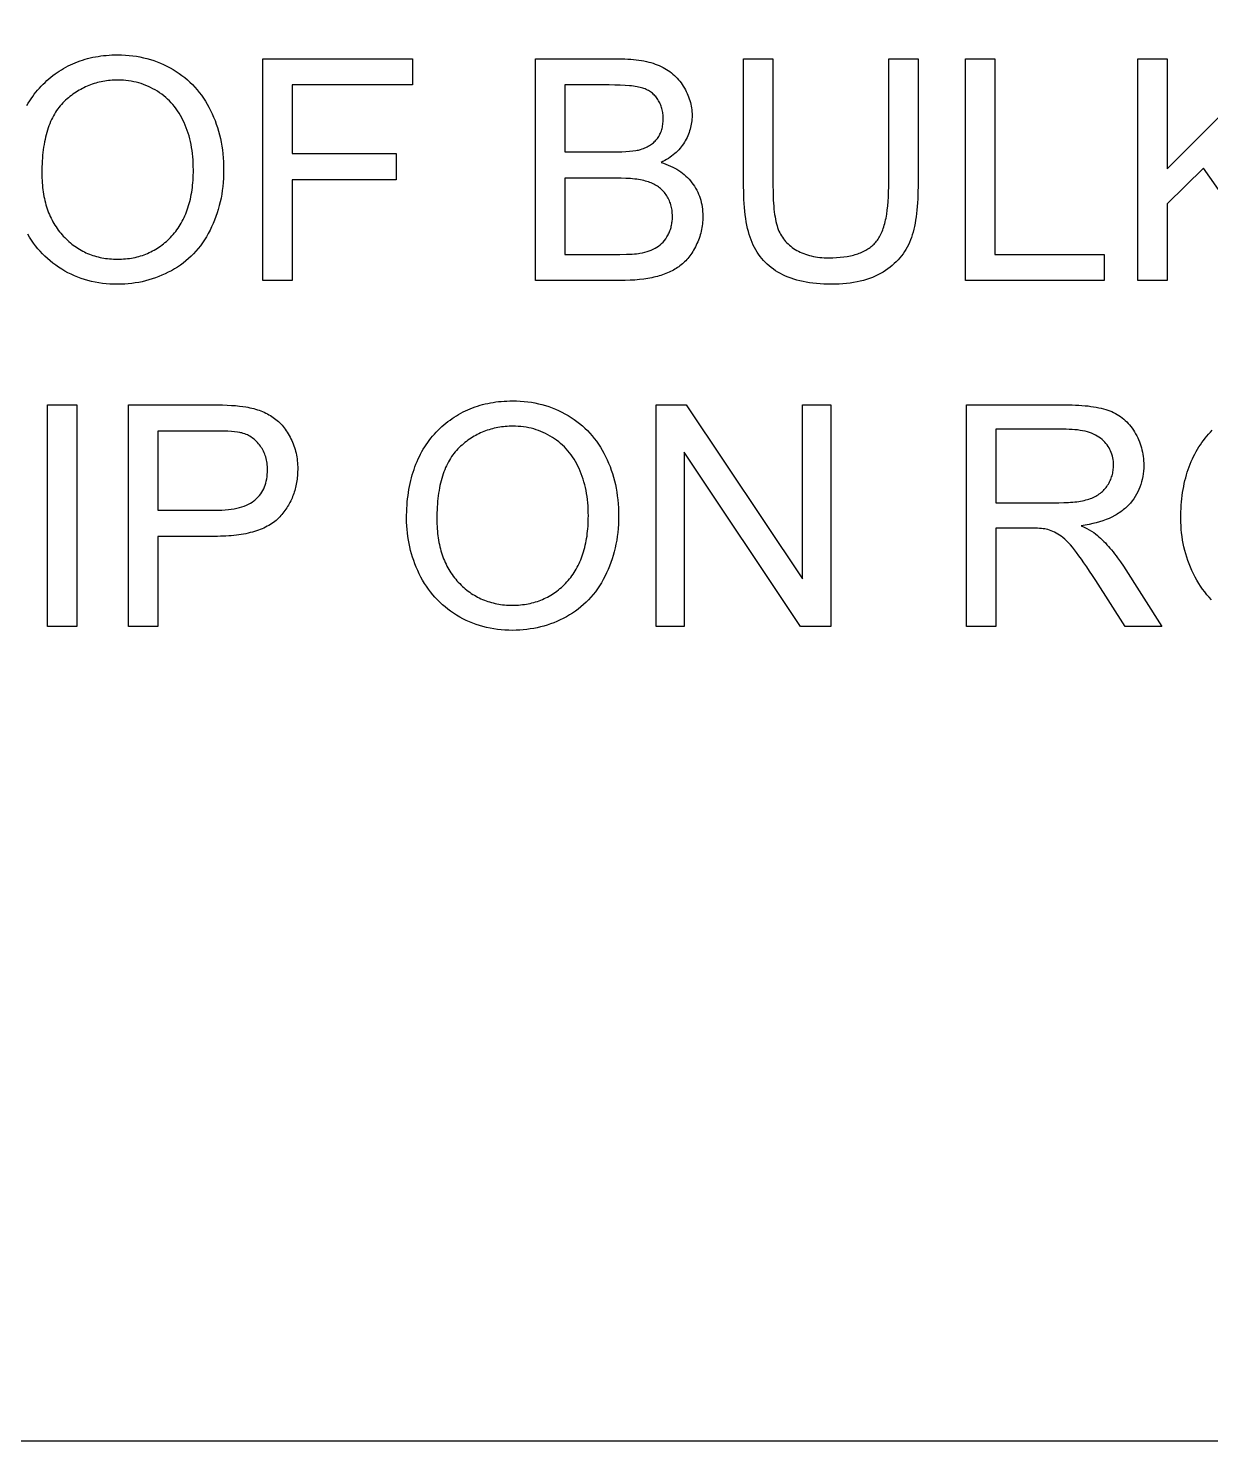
# Model space of a CAD drawing. Extents: x 0 to 4891, y -5350 to 5.
# Drawn here: x 2366 to 2861, y -5350 to -4759 of the extents above; entities that cross this region are included whole.
import ezdxf

# ---------------------------------------------------------------- set-up
doc = ezdxf.new("R2010")
doc.units = 0
doc.layers.add('Default_Layer', color=1, linetype='CONTINUOUS')

msp = doc.modelspace()

# ---------------------------------------------------------------- linework, layer by layer
at = {"layer": 'Default_Layer'}
for points in [[(0, -5350.08), (3813.58, -5350.08), (3813.58, -3124.06), (0, -3124.06), (0, -5350.08)], [(2464.62, -4864.93), (2464.62, -4772.22), (2527.16, -4772.22), (2527.16, -4783.16), (2476.89, -4783.16), (2476.89, -4811.88), (2520.4, -4811.88), (2520.4, -4822.82), (2476.89, -4822.82), (2476.89, -4864.93), (2464.62, -4864.93)], [(2578.58, -4864.93), (2578.58, -4772.22), (2613.36, -4772.22), (2614.67, -4772.23), (2615.95, -4772.27), (2617.2, -4772.32), (2618.41, -4772.4), (2619.59, -4772.5), (2620.73, -4772.62), (2621.85, -4772.77), (2622.92, -4772.94), (2623.97, -4773.12), (2624.99, -4773.34), (2625.97, -4773.57), (2626.91, -4773.82), (2627.83, -4774.1), (2628.71, -4774.4), (2629.56, -4774.72), (2630.37, -4775.07), (2631.17, -4775.43), (2631.94, -4775.81), (2632.69, -4776.22), (2633.42, -4776.65), (2634.13, -4777.11), (2634.81, -4777.59), (2635.47, -4778.1), (2636.11, -4778.63), (2636.73, -4779.18), (2637.32, -4779.76), (2637.9, -4780.36), (2638.45, -4780.99), (2638.97, -4781.64), (2639.48, -4782.31), (2639.96, -4783.01), (2640.43, -4783.73), (2640.87, -4784.46), (2641.29, -4785.2), (2641.67, -4785.94), (2642.03, -4786.68), (2642.36, -4787.43), (2642.66, -4788.18), (2642.93, -4788.93), (2643.18, -4789.69), (2643.39, -4790.46), (2643.58, -4791.23), (2643.74, -4792), (2643.87, -4792.78), (2643.97, -4793.56), (2644.04, -4794.35), (2644.08, -4795.14), (2644.09, -4795.94), (2644.08, -4796.68), (2644.04, -4797.41), (2643.98, -4798.14), (2643.89, -4798.87), (2643.78, -4799.59), (2643.64, -4800.3), (2643.48, -4801.01), (2643.29, -4801.71), (2643.07, -4802.41), (2642.83, -4803.1), (2642.57, -4803.78), (2642.28, -4804.46), (2641.97, -4805.14), (2641.63, -4805.81), (2641.26, -4806.47), (2640.87, -4807.13), (2640.45, -4807.78), (2640.01, -4808.41), (2639.54, -4809.03), (2639.05, -4809.63), (2638.53, -4810.22), (2637.99, -4810.78), (2637.42, -4811.34), (2636.82, -4811.88), (2636.2, -4812.4), (2635.55, -4812.9), (2634.88, -4813.39), (2634.18, -4813.87), (2633.46, -4814.33), (2632.71, -4814.77), (2631.93, -4815.2), (2631.13, -4815.61), (2632.17, -4815.93), (2633.17, -4816.28), (2634.15, -4816.65), (2635.09, -4817.06), (2636, -4817.49), (2636.89, -4817.95), (2637.74, -4818.43), (2638.56, -4818.94), (2639.35, -4819.48), (2640.11, -4820.05), (2640.84, -4820.64), (2641.54, -4821.26), (2642.21, -4821.91), (2642.85, -4822.59), (2643.45, -4823.29), (2644.03, -4824.02), (2644.58, -4824.77), (2645.1, -4825.54), (2645.58, -4826.32), (2646.02, -4827.12), (2646.43, -4827.94), (2646.81, -4828.78), (2647.14, -4829.63), (2647.45, -4830.5), (2647.71, -4831.39), (2647.94, -4832.29), (2648.14, -4833.21), (2648.3, -4834.14), (2648.42, -4835.1), (2648.51, -4836.07), (2648.57, -4837.05), (2648.58, -4838.06), (2648.57, -4838.87), (2648.54, -4839.67), (2648.49, -4840.47), (2648.41, -4841.26), (2648.31, -4842.04), (2648.19, -4842.82), (2648.05, -4843.59), (2647.89, -4844.35), (2647.7, -4845.1), (2647.5, -4845.85), (2647.27, -4846.59), (2647.02, -4847.33), (2646.75, -4848.06), (2646.45, -4848.78), (2646.14, -4849.49), (2645.8, -4850.2), (2645.46, -4850.88), (2645.1, -4851.55), (2644.74, -4852.2), (2644.36, -4852.82), (2643.97, -4853.43), (2643.58, -4854.02), (2643.17, -4854.58), (2642.75, -4855.13), (2642.32, -4855.66), (2641.88, -4856.17), (2641.44, -4856.66), (2640.98, -4857.12), (2640.51, -4857.57), (2640.03, -4858), (2639.54, -4858.41), (2639.04, -4858.8), (2638.52, -4859.17), (2637.99, -4859.54), (2637.44, -4859.89), (2636.88, -4860.23), (2636.3, -4860.55), (2635.71, -4860.87), (2635.09, -4861.18), (2634.47, -4861.47), (2633.82, -4861.75), (2633.16, -4862.03), (2632.48, -4862.29), (2631.79, -4862.53), (2631.08, -4862.77), (2630.35, -4863), (2629.61, -4863.21), (2628.85, -4863.42), (2628.08, -4863.6), (2627.29, -4863.77), (2626.48, -4863.93), (2625.64, -4864.08), (2623.91, -4864.34), (2622.09, -4864.55), (2620.18, -4864.72), (2618.18, -4864.84), (2616.1, -4864.91), (2613.93, -4864.93), (2578.58, -4864.93)], [(2726.31, -4772.22), (2738.58, -4772.22), (2738.58, -4825.79), (2738.56, -4827.51), (2738.53, -4829.19), (2738.46, -4830.83), (2738.38, -4832.42), (2738.27, -4833.96), (2738.13, -4835.46), (2737.97, -4836.92), (2737.78, -4838.33), (2737.57, -4839.69), (2737.34, -4841.01), (2737.08, -4842.29), (2736.8, -4843.52), (2736.49, -4844.7), (2736.15, -4845.84), (2735.8, -4846.94), (2735.41, -4847.99), (2735, -4849), (2734.54, -4849.99), (2734.05, -4850.96), (2733.51, -4851.91), (2732.94, -4852.83), (2732.32, -4853.72), (2731.67, -4854.6), (2730.97, -4855.45), (2730.24, -4856.27), (2729.46, -4857.08), (2728.64, -4857.85), (2727.79, -4858.61), (2726.89, -4859.34), (2725.96, -4860.05), (2724.98, -4860.73), (2723.97, -4861.39), (2722.92, -4862.01), (2721.83, -4862.59), (2720.7, -4863.13), (2719.53, -4863.63), (2718.32, -4864.09), (2717.07, -4864.51), (2715.78, -4864.89), (2714.45, -4865.23), (2713.08, -4865.53), (2711.66, -4865.79), (2710.21, -4866.01), (2708.72, -4866.19), (2707.18, -4866.33), (2705.61, -4866.43), (2703.99, -4866.49), (2702.34, -4866.51), (2700.73, -4866.5), (2699.16, -4866.44), (2697.62, -4866.36), (2696.12, -4866.23), (2694.66, -4866.08), (2693.24, -4865.88), (2691.85, -4865.66), (2690.5, -4865.39), (2689.18, -4865.09), (2687.91, -4864.76), (2686.67, -4864.39), (2685.47, -4863.99), (2684.3, -4863.55), (2683.17, -4863.08), (2682.08, -4862.57), (2681.03, -4862.02), (2680.01, -4861.45), (2679.03, -4860.84), (2678.09, -4860.2), (2677.18, -4859.53), (2676.31, -4858.83), (2675.48, -4858.1), (2674.69, -4857.33), (2673.93, -4856.54), (2673.21, -4855.71), (2672.52, -4854.86), (2671.88, -4853.97), (2671.27, -4853.05), (2670.7, -4852.1), (2670.16, -4851.12), (2669.66, -4850.1), (2669.2, -4849.06), (2668.77, -4847.97), (2668.37, -4846.83), (2668, -4845.64), (2667.65, -4844.4), (2667.33, -4843.12), (2667.04, -4841.79), (2666.78, -4840.4), (2666.54, -4838.97), (2666.34, -4837.49), (2666.16, -4835.97), (2666.01, -4834.39), (2665.88, -4832.77), (2665.78, -4831.1), (2665.71, -4829.37), (2665.67, -4827.61), (2665.66, -4825.79), (2665.66, -4772.22), (2677.93, -4772.22), (2677.93, -4825.72), (2677.94, -4827.21), (2677.96, -4828.65), (2678.01, -4830.03), (2678.07, -4831.37), (2678.14, -4832.66), (2678.24, -4833.89), (2678.35, -4835.08), (2678.48, -4836.22), (2678.63, -4837.31), (2678.79, -4838.35), (2678.97, -4839.34), (2679.17, -4840.29), (2679.39, -4841.18), (2679.62, -4842.02), (2679.87, -4842.81), (2680.14, -4843.56), (2680.44, -4844.26), (2680.76, -4844.94), (2681.11, -4845.6), (2681.48, -4846.24), (2681.87, -4846.86), (2682.29, -4847.46), (2682.74, -4848.04), (2683.21, -4848.6), (2683.7, -4849.14), (2684.22, -4849.66), (2684.77, -4850.16), (2685.34, -4850.64), (2685.93, -4851.1), (2686.55, -4851.53), (2687.19, -4851.95), (2687.86, -4852.35), (2688.55, -4852.72), (2689.27, -4853.08), (2690, -4853.4), (2690.76, -4853.7), (2691.53, -4853.98), (2692.32, -4854.24), (2693.13, -4854.47), (2693.96, -4854.67), (2694.81, -4854.85), (2695.67, -4855.01), (2696.56, -4855.15), (2697.46, -4855.25), (2698.38, -4855.34), (2699.32, -4855.4), (2700.28, -4855.44), (2701.26, -4855.45), (2702.92, -4855.42), (2704.53, -4855.35), (2706.07, -4855.23), (2707.54, -4855.06), (2708.96, -4854.85), (2710.32, -4854.59), (2710.98, -4854.44), (2711.62, -4854.27), (2712.24, -4854.1), (2712.85, -4853.91), (2713.45, -4853.72), (2714.03, -4853.51), (2714.59, -4853.29), (2715.14, -4853.05), (2715.68, -4852.81), (2716.2, -4852.55), (2716.7, -4852.28), (2717.19, -4852), (2717.66, -4851.7), (2718.12, -4851.4), (2718.56, -4851.08), (2718.99, -4850.75), (2719.4, -4850.41), (2719.8, -4850.06), (2720.18, -4849.69), (2720.55, -4849.31), (2720.91, -4848.92), (2721.25, -4848.5), (2721.58, -4848.06), (2721.9, -4847.6), (2722.21, -4847.12), (2722.51, -4846.62), (2722.79, -4846.09), (2723.07, -4845.54), (2723.33, -4844.97), (2723.59, -4844.37), (2723.83, -4843.76), (2724.06, -4843.12), (2724.28, -4842.46), (2724.49, -4841.78), (2724.68, -4841.08), (2724.87, -4840.35), (2725.04, -4839.6), (2725.21, -4838.83), (2725.36, -4838.04), (2725.5, -4837.22), (2725.74, -4835.53), (2725.95, -4833.74), (2726.1, -4831.87), (2726.22, -4829.91), (2726.28, -4827.86), (2726.31, -4825.72), (2726.31, -4772.22)], [(2758.5, -4864.93), (2758.5, -4772.22), (2770.76, -4772.22), (2770.76, -4853.99), (2816.42, -4853.99), (2816.42, -4864.93), (2758.5, -4864.93)], [(2830.53, -4864.93), (2830.53, -4772.22), (2842.8, -4772.22), (2842.8, -4818.2), (2888.83, -4772.22), (2905.47, -4772.22), (2866.57, -4809.79), (2907.17, -4864.93), (2890.98, -4864.93), (2857.97, -4818.01), (2842.8, -4832.81), (2842.8, -4864.93), (2830.53, -4864.93)], [(2372.16, -4819.97), (2372.17, -4821.01), (2372.2, -4822.04), (2372.24, -4823.05), (2372.3, -4824.05), (2372.38, -4825.03), (2372.48, -4826.01), (2372.59, -4826.96), (2372.72, -4827.91), (2372.87, -4828.84), (2373.04, -4829.75), (2373.22, -4830.65), (2373.42, -4831.54), (2373.64, -4832.42), (2373.88, -4833.28), (2374.14, -4834.12), (2374.41, -4834.96), (2374.7, -4835.78), (2375, -4836.58), (2375.33, -4837.37), (2375.67, -4838.15), (2376.03, -4838.92), (2376.41, -4839.67), (2376.8, -4840.4), (2377.21, -4841.12), (2377.64, -4841.83), (2378.09, -4842.53), (2378.56, -4843.21), (2379.04, -4843.87), (2379.54, -4844.53), (2380.05, -4845.17), (2380.59, -4845.79), (2381.14, -4846.4), (2381.71, -4847), (2382.29, -4847.57), (2382.88, -4848.12), (2383.47, -4848.66), (2384.08, -4849.17), (2384.69, -4849.67), (2385.32, -4850.15), (2385.95, -4850.61), (2386.59, -4851.05), (2387.24, -4851.47), (2387.9, -4851.88), (2388.57, -4852.26), (2389.24, -4852.63), (2389.93, -4852.98), (2390.62, -4853.3), (2391.32, -4853.61), (2392.04, -4853.9), (2392.76, -4854.18), (2393.49, -4854.43), (2394.23, -4854.67), (2394.97, -4854.88), (2395.73, -4855.08), (2396.49, -4855.26), (2397.27, -4855.42), (2398.05, -4855.56), (2398.84, -4855.68), (2399.64, -4855.78), (2400.45, -4855.87), (2401.27, -4855.93), (2402.1, -4855.98), (2402.94, -4856.01), (2403.78, -4856.02), (2404.64, -4856.01), (2405.49, -4855.98), (2406.34, -4855.93), (2407.17, -4855.86), (2407.99, -4855.78), (2408.8, -4855.67), (2409.61, -4855.55), (2410.4, -4855.41), (2411.18, -4855.25), (2411.96, -4855.07), (2412.72, -4854.87), (2413.48, -4854.65), (2414.22, -4854.41), (2414.96, -4854.15), (2415.68, -4853.88), (2416.4, -4853.58), (2417.11, -4853.27), (2417.8, -4852.94), (2418.49, -4852.58), (2419.17, -4852.21), (2419.84, -4851.82), (2420.49, -4851.41), (2421.14, -4850.99), (2421.78, -4850.54), (2422.41, -4850.07), (2423.03, -4849.59), (2423.64, -4849.08), (2424.24, -4848.56), (2424.83, -4848.02), (2425.41, -4847.46), (2425.99, -4846.88), (2426.55, -4846.28), (2427.1, -4845.66), (2427.64, -4845.03), (2428.15, -4844.38), (2428.65, -4843.72), (2429.14, -4843.04), (2429.6, -4842.34), (2430.05, -4841.63), (2430.48, -4840.9), (2430.89, -4840.15), (2431.28, -4839.39), (2431.66, -4838.62), (2432.02, -4837.83), (2432.36, -4837.02), (2432.69, -4836.19), (2432.99, -4835.36), (2433.28, -4834.5), (2433.56, -4833.63), (2433.81, -4832.74), (2434.05, -4831.84), (2434.27, -4830.92), (2434.47, -4829.98), (2434.65, -4829.03), (2434.82, -4828.06), (2434.97, -4827.08), (2435.1, -4826.08), (2435.21, -4825.07), (2435.31, -4824.04), (2435.39, -4822.99), (2435.45, -4821.93), (2435.49, -4820.85), (2435.52, -4819.75), (2435.53, -4818.64), (2435.51, -4817.24), (2435.47, -4815.86), (2435.39, -4814.5), (2435.29, -4813.16), (2435.15, -4811.85), (2434.99, -4810.56), (2434.79, -4809.29), (2434.56, -4808.05), (2434.31, -4806.83), (2434.02, -4805.63), (2433.71, -4804.45), (2433.36, -4803.3), (2432.98, -4802.17), (2432.58, -4801.06), (2432.14, -4799.97), (2431.67, -4798.91), (2431.18, -4797.87), (2430.67, -4796.85), (2430.12, -4795.87), (2429.55, -4794.92), (2428.95, -4793.99), (2428.32, -4793.1), (2427.66, -4792.23), (2426.98, -4791.4), (2426.26, -4790.6), (2425.52, -4789.83), (2424.75, -4789.08), (2423.95, -4788.37), (2423.13, -4787.69), (2422.27, -4787.03), (2421.39, -4786.41), (2420.48, -4785.82), (2419.55, -4785.25), (2418.61, -4784.72), (2417.66, -4784.23), (2416.7, -4783.77), (2415.71, -4783.35), (2414.72, -4782.97), (2413.71, -4782.62), (2412.68, -4782.31), (2411.64, -4782.04), (2410.59, -4781.8), (2409.52, -4781.6), (2408.44, -4781.43), (2407.35, -4781.31), (2406.24, -4781.21), (2405.11, -4781.16), (2403.97, -4781.14), (2403.16, -4781.15), (2402.36, -4781.18), (2401.56, -4781.22), (2400.77, -4781.28), (2399.99, -4781.36), (2399.21, -4781.46), (2398.44, -4781.57), (2397.68, -4781.7), (2396.93, -4781.85), (2396.18, -4782.02), (2395.44, -4782.2), (2394.71, -4782.4), (2393.98, -4782.62), (2393.26, -4782.86), (2392.55, -4783.11), (2391.85, -4783.39), (2391.15, -4783.67), (2390.46, -4783.98), (2389.77, -4784.31), (2389.1, -4784.65), (2388.43, -4785.01), (2387.76, -4785.39), (2387.11, -4785.78), (2386.46, -4786.19), (2385.82, -4786.62), (2385.18, -4787.07), (2384.55, -4787.53), (2383.93, -4788.02), (2383.32, -4788.52), (2382.71, -4789.03), (2382.11, -4789.57), (2381.52, -4790.12), (2380.95, -4790.69), (2380.39, -4791.28), (2379.85, -4791.9), (2379.33, -4792.54), (2378.83, -4793.2), (2378.34, -4793.89), (2377.87, -4794.6), (2377.43, -4795.33), (2377, -4796.09), (2376.59, -4796.87), (2376.19, -4797.67), (2375.82, -4798.5), (2375.46, -4799.35), (2375.12, -4800.22), (2374.8, -4801.12), (2374.5, -4802.04), (2374.22, -4802.99), (2373.95, -4803.95), (2373.71, -4804.95), (2373.48, -4805.96), (2373.27, -4807), (2373.08, -4808.06), (2372.9, -4809.15), (2372.75, -4810.25), (2372.61, -4811.39), (2372.49, -4812.54), (2372.39, -4813.72), (2372.31, -4814.92), (2372.24, -4816.15), (2372.2, -4817.4), (2372.17, -4818.67), (2372.16, -4819.97)], [(2590.85, -4811.18), (2610.89, -4811.18), (2612.86, -4811.16), (2614.68, -4811.11), (2616.36, -4811.03), (2617.9, -4810.91), (2619.29, -4810.76), (2620.53, -4810.57), (2621.1, -4810.47), (2621.64, -4810.36), (2622.13, -4810.23), (2622.59, -4810.1), (2623.17, -4809.92), (2623.73, -4809.73), (2624.27, -4809.52), (2624.79, -4809.29), (2625.29, -4809.06), (2625.77, -4808.8), (2626.24, -4808.54), (2626.69, -4808.25), (2627.12, -4807.96), (2627.53, -4807.65), (2627.92, -4807.32), (2628.3, -4806.99), (2628.65, -4806.63), (2628.99, -4806.27), (2629.31, -4805.88), (2629.61, -4805.49), (2629.9, -4805.08), (2630.18, -4804.66), (2630.43, -4804.22), (2630.66, -4803.77), (2630.88, -4803.31), (2631.08, -4802.84), (2631.26, -4802.35), (2631.41, -4801.85), (2631.56, -4801.34), (2631.68, -4800.81), (2631.78, -4800.28), (2631.87, -4799.73), (2631.93, -4799.16), (2631.98, -4798.58), (2632.01, -4798), (2632.02, -4797.39), (2632.01, -4796.82), (2631.98, -4796.26), (2631.94, -4795.7), (2631.88, -4795.16), (2631.8, -4794.62), (2631.7, -4794.09), (2631.59, -4793.57), (2631.46, -4793.06), (2631.32, -4792.56), (2631.15, -4792.07), (2630.97, -4791.58), (2630.77, -4791.11), (2630.55, -4790.64), (2630.32, -4790.19), (2630.07, -4789.74), (2629.8, -4789.3), (2629.52, -4788.86), (2629.22, -4788.45), (2628.91, -4788.05), (2628.58, -4787.67), (2628.23, -4787.31), (2627.88, -4786.96), (2627.5, -4786.64), (2627.11, -4786.33), (2626.71, -4786.03), (2626.29, -4785.76), (2625.86, -4785.51), (2625.42, -4785.27), (2624.95, -4785.05), (2624.48, -4784.84), (2623.98, -4784.66), (2623.48, -4784.49), (2622.94, -4784.33), (2622.36, -4784.18), (2621.73, -4784.04), (2621.06, -4783.91), (2620.33, -4783.79), (2619.57, -4783.68), (2618.76, -4783.58), (2617.9, -4783.5), (2616.04, -4783.35), (2614, -4783.25), (2611.78, -4783.18), (2609.38, -4783.16), (2590.85, -4783.16), (2590.85, -4811.18)], [(2590.85, -4853.99), (2613.93, -4853.99), (2616.68, -4853.97), (2617.89, -4853.93), (2618.99, -4853.88), (2619.98, -4853.82), (2620.85, -4853.74), (2621.62, -4853.65), (2622.28, -4853.55), (2623.31, -4853.34), (2624.31, -4853.11), (2625.26, -4852.84), (2626.17, -4852.54), (2627.03, -4852.21), (2627.85, -4851.84), (2628.63, -4851.45), (2629.36, -4851.02), (2630.06, -4850.55), (2630.72, -4850.04), (2631.35, -4849.47), (2631.95, -4848.85), (2632.52, -4848.19), (2633.06, -4847.48), (2633.57, -4846.71), (2634.04, -4845.9), (2634.26, -4845.47), (2634.47, -4845.03), (2634.66, -4844.58), (2634.84, -4844.13), (2635.01, -4843.67), (2635.16, -4843.19), (2635.29, -4842.72), (2635.41, -4842.23), (2635.52, -4841.74), (2635.62, -4841.23), (2635.69, -4840.72), (2635.76, -4840.21), (2635.84, -4839.15), (2635.87, -4838.06), (2635.86, -4837.41), (2635.83, -4836.78), (2635.78, -4836.16), (2635.71, -4835.55), (2635.61, -4834.95), (2635.5, -4834.36), (2635.36, -4833.79), (2635.21, -4833.22), (2635.03, -4832.66), (2634.84, -4832.12), (2634.62, -4831.58), (2634.38, -4831.06), (2634.12, -4830.55), (2633.84, -4830.05), (2633.54, -4829.56), (2633.22, -4829.08), (2632.88, -4828.6), (2632.52, -4828.15), (2632.15, -4827.71), (2631.76, -4827.29), (2631.35, -4826.89), (2630.93, -4826.51), (2630.49, -4826.15), (2630.04, -4825.8), (2629.57, -4825.48), (2629.08, -4825.17), (2628.58, -4824.88), (2628.06, -4824.61), (2627.52, -4824.35), (2626.97, -4824.12), (2626.4, -4823.9), (2625.82, -4823.7), (2625.22, -4823.51), (2624.58, -4823.33), (2623.92, -4823.16), (2623.22, -4823.01), (2622.49, -4822.87), (2621.72, -4822.74), (2620.92, -4822.62), (2620.09, -4822.52), (2619.23, -4822.42), (2618.34, -4822.34), (2616.45, -4822.22), (2614.43, -4822.14), (2612.28, -4822.12), (2590.85, -4822.12), (2590.85, -4853.99)], [(2374.5, -5009.63), (2374.5, -4916.92), (2386.77, -4916.92), (2386.77, -5009.63), (2374.5, -5009.63)], [(2408.4, -5009.63), (2408.4, -4916.92), (2443.37, -4916.92), (2445.61, -4916.93), (2447.71, -4916.97), (2449.68, -4917.04), (2451.51, -4917.14), (2453.21, -4917.26), (2454.77, -4917.42), (2456.19, -4917.59), (2457.47, -4917.8), (2458.32, -4917.95), (2459.15, -4918.12), (2459.96, -4918.3), (2460.75, -4918.5), (2461.53, -4918.72), (2462.28, -4918.95), (2463.03, -4919.2), (2463.75, -4919.46), (2464.46, -4919.74), (2465.15, -4920.04), (2465.82, -4920.35), (2466.47, -4920.68), (2467.11, -4921.03), (2467.73, -4921.39), (2468.33, -4921.77), (2468.92, -4922.17), (2469.49, -4922.57), (2470.04, -4923), (2470.59, -4923.44), (2471.11, -4923.91), (2471.63, -4924.4), (2472.12, -4924.9), (2472.61, -4925.43), (2473.08, -4925.98), (2473.53, -4926.54), (2473.97, -4927.13), (2474.4, -4927.74), (2474.81, -4928.37), (2475.21, -4929.02), (2475.59, -4929.68), (2475.96, -4930.37), (2476.32, -4931.08), (2476.66, -4931.81), (2476.99, -4932.54), (2477.29, -4933.28), (2477.56, -4934.03), (2477.82, -4934.79), (2478.05, -4935.56), (2478.26, -4936.34), (2478.45, -4937.12), (2478.62, -4937.92), (2478.76, -4938.72), (2478.89, -4939.53), (2478.99, -4940.36), (2479.06, -4941.19), (2479.12, -4942.03), (2479.15, -4942.87), (2479.16, -4943.73), (2479.13, -4945.19), (2479.1, -4945.92), (2479.05, -4946.63), (2478.98, -4947.34), (2478.9, -4948.04), (2478.8, -4948.73), (2478.69, -4949.42), (2478.57, -4950.1), (2478.43, -4950.77), (2478.28, -4951.44), (2478.11, -4952.09), (2477.92, -4952.74), (2477.72, -4953.39), (2477.51, -4954.03), (2477.28, -4954.66), (2477.04, -4955.28), (2476.78, -4955.89), (2476.51, -4956.5), (2476.22, -4957.11), (2475.92, -4957.7), (2475.61, -4958.29), (2475.28, -4958.87), (2474.93, -4959.44), (2474.57, -4960.01), (2474.2, -4960.57), (2473.81, -4961.12), (2473.4, -4961.67), (2472.98, -4962.2), (2472.55, -4962.74), (2472.1, -4963.26), (2471.64, -4963.78), (2471.16, -4964.28), (2470.65, -4964.77), (2470.12, -4965.24), (2469.57, -4965.69), (2468.99, -4966.13), (2468.39, -4966.55), (2467.77, -4966.96), (2467.12, -4967.35), (2466.45, -4967.72), (2465.75, -4968.08), (2465.03, -4968.42), (2464.29, -4968.75), (2463.52, -4969.06), (2462.73, -4969.35), (2461.92, -4969.63), (2461.08, -4969.9), (2460.22, -4970.14), (2459.33, -4970.37), (2458.42, -4970.59), (2457.49, -4970.79), (2456.53, -4970.97), (2455.55, -4971.14), (2454.55, -4971.29), (2453.52, -4971.43), (2452.47, -4971.55), (2451.39, -4971.65), (2450.3, -4971.74), (2449.17, -4971.81), (2448.03, -4971.86), (2446.86, -4971.9), (2445.66, -4971.93), (2444.45, -4971.94), (2420.67, -4971.94), (2420.67, -5009.63), (2408.4, -5009.63)], [(2524.7, -4964.47), (2524.71, -4963.04), (2524.75, -4961.63), (2524.81, -4960.23), (2524.89, -4958.86), (2525, -4957.51), (2525.13, -4956.17), (2525.29, -4954.86), (2525.47, -4953.56), (2525.68, -4952.28), (2525.91, -4951.03), (2526.16, -4949.79), (2526.44, -4948.58), (2526.74, -4947.38), (2527.07, -4946.2), (2527.42, -4945.04), (2527.8, -4943.9), (2528.2, -4942.79), (2528.62, -4941.69), (2529.07, -4940.61), (2529.54, -4939.55), (2530.04, -4938.51), (2530.56, -4937.49), (2531.1, -4936.49), (2531.67, -4935.51), (2532.26, -4934.54), (2532.88, -4933.6), (2533.52, -4932.68), (2534.19, -4931.78), (2534.88, -4930.89), (2535.59, -4930.03), (2536.33, -4929.19), (2537.09, -4928.36), (2537.87, -4927.56), (2538.67, -4926.78), (2539.48, -4926.02), (2540.3, -4925.3), (2541.14, -4924.59), (2541.99, -4923.91), (2542.86, -4923.26), (2543.74, -4922.64), (2544.63, -4922.04), (2545.54, -4921.46), (2546.47, -4920.91), (2547.4, -4920.39), (2548.35, -4919.89), (2549.32, -4919.41), (2550.3, -4918.97), (2551.29, -4918.55), (2552.3, -4918.15), (2553.32, -4917.78), (2554.35, -4917.43), (2555.4, -4917.11), (2556.47, -4916.82), (2557.54, -4916.55), (2558.63, -4916.31), (2559.74, -4916.09), (2560.86, -4915.9), (2561.99, -4915.73), (2563.14, -4915.59), (2564.3, -4915.48), (2565.48, -4915.39), (2566.67, -4915.32), (2567.87, -4915.29), (2569.09, -4915.27), (2570.69, -4915.3), (2572.26, -4915.37), (2573.82, -4915.49), (2575.35, -4915.66), (2576.87, -4915.87), (2578.36, -4916.14), (2579.84, -4916.45), (2581.3, -4916.81), (2582.73, -4917.21), (2584.15, -4917.67), (2585.55, -4918.17), (2586.93, -4918.72), (2588.28, -4919.32), (2589.62, -4919.97), (2590.94, -4920.66), (2592.24, -4921.41), (2593.51, -4922.19), (2594.74, -4923.02), (2595.93, -4923.88), (2597.08, -4924.78), (2598.2, -4925.72), (2599.28, -4926.69), (2600.31, -4927.71), (2601.31, -4928.76), (2602.27, -4929.85), (2603.2, -4930.98), (2604.08, -4932.14), (2604.93, -4933.35), (2605.73, -4934.59), (2606.5, -4935.87), (2607.23, -4937.19), (2607.92, -4938.55), (2608.58, -4939.92), (2609.2, -4941.33), (2609.77, -4942.75), (2610.3, -4944.2), (2610.79, -4945.67), (2611.24, -4947.17), (2611.64, -4948.69), (2612, -4950.23), (2612.32, -4951.79), (2612.6, -4953.38), (2612.83, -4954.99), (2613.02, -4956.63), (2613.17, -4958.29), (2613.27, -4959.97), (2613.34, -4961.67), (2613.36, -4963.4), (2613.34, -4965.15), (2613.27, -4966.88), (2613.16, -4968.58), (2613, -4970.26), (2612.8, -4971.92), (2612.56, -4973.56), (2612.27, -4975.17), (2611.94, -4976.76), (2611.56, -4978.32), (2611.14, -4979.87), (2610.67, -4981.38), (2610.16, -4982.88), (2609.6, -4984.35), (2609, -4985.8), (2608.36, -4987.23), (2607.67, -4988.63), (2606.94, -4990), (2606.17, -4991.33), (2605.37, -4992.62), (2604.53, -4993.86), (2603.65, -4995.06), (2602.73, -4996.22), (2601.78, -4997.34), (2600.79, -4998.42), (2599.76, -4999.45), (2598.7, -5000.44), (2597.6, -5001.39), (2596.46, -5002.3), (2595.29, -5003.17), (2594.08, -5003.99), (2592.83, -5004.78), (2591.54, -5005.52), (2590.23, -5006.21), (2588.91, -5006.85), (2587.57, -5007.45), (2586.22, -5008.01), (2584.86, -5008.52), (2583.48, -5008.98), (2582.1, -5009.41), (2580.7, -5009.79), (2579.28, -5010.12), (2577.86, -5010.41), (2576.42, -5010.65), (2574.97, -5010.85), (2573.5, -5011.01), (2572.02, -5011.12), (2570.53, -5011.19), (2569.03, -5011.21), (2567.4, -5011.18), (2565.8, -5011.11), (2564.22, -5010.99), (2562.66, -5010.81), (2561.12, -5010.59), (2559.6, -5010.32), (2558.11, -5010), (2556.63, -5009.63), (2555.18, -5009.21), (2553.75, -5008.74), (2552.34, -5008.22), (2550.96, -5007.65), (2549.59, -5007.03), (2548.25, -5006.37), (2546.93, -5005.65), (2545.63, -5004.88), (2544.36, -5004.08), (2543.13, -5003.23), (2541.94, -5002.35), (2540.79, -5001.43), (2539.68, -5000.48), (2538.6, -4999.49), (2537.57, -4998.47), (2536.57, -4997.41), (2535.61, -4996.31), (2534.7, -4995.18), (2533.82, -4994.01), (2532.98, -4992.8), (2532.18, -4991.56), (2531.42, -4990.28), (2530.69, -4988.97), (2530.01, -4987.62), (2529.37, -4986.25), (2528.76, -4984.86), (2528.2, -4983.47), (2527.69, -4982.07), (2527.21, -4980.66), (2526.77, -4979.24), (2526.38, -4977.8), (2526.03, -4976.36), (2525.71, -4974.91), (2525.44, -4973.45), (2525.22, -4971.98), (2525.03, -4970.5), (2524.88, -4969.01), (2524.78, -4967.51), (2524.72, -4965.99), (2524.7, -4964.47)], [(2629.04, -5009.63), (2629.04, -4916.92), (2641.63, -4916.92), (2690.32, -4989.71), (2690.32, -4916.92), (2702.09, -4916.92), (2702.09, -5009.63), (2689.5, -5009.63), (2640.81, -4936.77), (2640.81, -5009.63), (2629.04, -5009.63)], [(2758.88, -5009.63), (2758.88, -4916.92), (2799.98, -4916.92), (2801.51, -4916.93), (2802.99, -4916.96), (2804.42, -4917.01), (2805.81, -4917.08), (2807.15, -4917.16), (2808.44, -4917.27), (2809.69, -4917.4), (2810.89, -4917.55), (2812.04, -4917.72), (2813.15, -4917.91), (2814.21, -4918.11), (2815.23, -4918.34), (2816.2, -4918.59), (2817.12, -4918.85), (2818, -4919.14), (2818.83, -4919.45), (2819.62, -4919.77), (2820.4, -4920.12), (2821.15, -4920.51), (2821.89, -4920.92), (2822.61, -4921.36), (2823.3, -4921.84), (2823.97, -4922.34), (2824.63, -4922.88), (2825.26, -4923.44), (2825.88, -4924.04), (2826.47, -4924.66), (2827.04, -4925.32), (2827.6, -4926), (2828.13, -4926.72), (2828.64, -4927.46), (2829.14, -4928.24), (2829.6, -4929.03), (2830.04, -4929.84), (2830.45, -4930.66), (2830.82, -4931.48), (2831.17, -4932.32), (2831.49, -4933.17), (2831.77, -4934.02), (2832.03, -4934.89), (2832.25, -4935.77), (2832.45, -4936.66), (2832.62, -4937.56), (2832.75, -4938.47), (2832.86, -4939.39), (2832.93, -4940.32), (2832.98, -4941.26), (2832.99, -4942.21), (2832.97, -4943.43), (2832.89, -4944.63), (2832.77, -4945.8), (2832.59, -4946.95), (2832.37, -4948.08), (2832.09, -4949.18), (2831.77, -4950.25), (2831.4, -4951.3), (2830.97, -4952.33), (2830.5, -4953.33), (2829.97, -4954.31), (2829.4, -4955.27), (2828.78, -4956.2), (2828.1, -4957.11), (2827.38, -4957.99), (2826.61, -4958.85), (2826.2, -4959.26), (2825.78, -4959.67), (2825.35, -4960.07), (2824.9, -4960.46), (2824.44, -4960.84), (2823.97, -4961.21), (2823.48, -4961.57), (2822.98, -4961.92), (2822.46, -4962.26), (2821.93, -4962.59), (2821.39, -4962.91), (2820.84, -4963.23), (2819.69, -4963.82), (2818.48, -4964.38), (2817.22, -4964.9), (2815.9, -4965.38), (2814.54, -4965.82), (2813.11, -4966.22), (2811.63, -4966.58), (2810.1, -4966.91), (2808.52, -4967.2), (2806.87, -4967.45), (2808.06, -4968.03), (2809.16, -4968.61), (2810.2, -4969.19), (2811.16, -4969.77), (2812.05, -4970.35), (2812.86, -4970.92), (2813.6, -4971.49), (2814.27, -4972.06), (2814.94, -4972.69), (2815.61, -4973.33), (2816.27, -4974), (2816.93, -4974.68), (2817.58, -4975.39), (2818.23, -4976.11), (2818.87, -4976.85), (2819.51, -4977.61), (2820.14, -4978.39), (2820.77, -4979.19), (2821.4, -4980.01), (2822.02, -4980.85), (2823.24, -4982.58), (2824.46, -4984.39), (2840.58, -5009.63), (2825.15, -5009.63), (2812.88, -4990.34), (2811.57, -4988.31), (2810.31, -4986.41), (2809.12, -4984.63), (2807.98, -4982.97), (2806.9, -4981.44), (2805.89, -4980.02), (2804.93, -4978.73), (2804.03, -4977.56), (2803.17, -4976.5), (2802.33, -4975.52), (2801.52, -4974.62), (2800.72, -4973.8), (2799.95, -4973.07), (2799.2, -4972.42), (2798.47, -4971.85), (2797.77, -4971.37), (2797.09, -4970.94), (2796.4, -4970.55), (2795.71, -4970.19), (2795.02, -4969.86), (2794.32, -4969.57), (2793.62, -4969.32), (2792.91, -4969.09), (2792.2, -4968.9), (2791.64, -4968.8), (2790.99, -4968.71), (2790.26, -4968.63), (2789.45, -4968.57), (2788.56, -4968.52), (2787.58, -4968.49), (2785.37, -4968.46), (2771.14, -4968.46), (2771.14, -5009.63), (2758.88, -5009.63)], [(2537.35, -4964.66), (2537.35, -4965.7), (2537.38, -4966.73), (2537.42, -4967.74), (2537.49, -4968.74), (2537.56, -4969.73), (2537.66, -4970.7), (2537.77, -4971.66), (2537.91, -4972.6), (2538.06, -4973.53), (2538.22, -4974.45), (2538.41, -4975.35), (2538.61, -4976.24), (2538.83, -4977.11), (2539.06, -4977.97), (2539.32, -4978.82), (2539.59, -4979.65), (2539.88, -4980.47), (2540.19, -4981.28), (2540.51, -4982.07), (2540.85, -4982.84), (2541.21, -4983.61), (2541.59, -4984.36), (2541.98, -4985.09), (2542.4, -4985.82), (2542.83, -4986.53), (2543.27, -4987.22), (2543.74, -4987.9), (2544.22, -4988.57), (2544.72, -4989.22), (2545.24, -4989.86), (2545.77, -4990.49), (2546.33, -4991.1), (2546.9, -4991.69), (2547.47, -4992.26), (2548.06, -4992.82), (2548.66, -4993.35), (2549.26, -4993.87), (2549.88, -4994.36), (2550.5, -4994.84), (2551.13, -4995.3), (2551.77, -4995.74), (2552.42, -4996.17), (2553.08, -4996.57), (2553.75, -4996.96), (2554.42, -4997.32), (2555.11, -4997.67), (2555.8, -4998), (2556.51, -4998.31), (2557.22, -4998.6), (2557.94, -4998.87), (2558.67, -4999.12), (2559.41, -4999.36), (2560.16, -4999.57), (2560.91, -4999.77), (2561.68, -4999.95), (2562.45, -5000.11), (2563.23, -5000.25), (2564.03, -5000.37), (2564.83, -5000.48), (2565.64, -5000.56), (2566.46, -5000.63), (2567.28, -5000.67), (2568.12, -5000.7), (2568.97, -5000.71), (2569.83, -5000.7), (2570.68, -5000.67), (2571.52, -5000.62), (2572.35, -5000.56), (2573.17, -5000.47), (2573.99, -5000.37), (2574.79, -5000.24), (2575.58, -5000.1), (2576.37, -4999.94), (2577.14, -4999.76), (2577.9, -4999.56), (2578.66, -4999.34), (2579.4, -4999.1), (2580.14, -4998.85), (2580.87, -4998.57), (2581.58, -4998.28), (2582.29, -4997.96), (2582.99, -4997.63), (2583.67, -4997.28), (2584.35, -4996.91), (2585.02, -4996.52), (2585.68, -4996.11), (2586.33, -4995.68), (2586.97, -4995.23), (2587.59, -4994.77), (2588.21, -4994.28), (2588.82, -4993.78), (2589.43, -4993.25), (2590.02, -4992.71), (2590.6, -4992.15), (2591.17, -4991.57), (2591.73, -4990.97), (2592.28, -4990.35), (2592.82, -4989.72), (2593.34, -4989.07), (2593.84, -4988.41), (2594.32, -4987.73), (2594.78, -4987.03), (2595.23, -4986.32), (2595.66, -4985.59), (2596.07, -4984.85), (2596.47, -4984.09), (2596.84, -4983.31), (2597.2, -4982.52), (2597.55, -4981.71), (2597.87, -4980.89), (2598.18, -4980.05), (2598.47, -4979.19), (2598.74, -4978.32), (2598.99, -4977.43), (2599.23, -4976.53), (2599.45, -4975.61), (2599.65, -4974.68), (2599.83, -4973.72), (2600, -4972.76), (2600.15, -4971.77), (2600.28, -4970.77), (2600.4, -4969.76), (2600.49, -4968.73), (2600.57, -4967.68), (2600.63, -4966.62), (2600.68, -4965.54), (2600.7, -4964.45), (2600.71, -4963.34), (2600.7, -4961.93), (2600.65, -4960.55), (2600.58, -4959.19), (2600.47, -4957.86), (2600.34, -4956.54), (2600.17, -4955.25), (2599.97, -4953.99), (2599.75, -4952.74), (2599.49, -4951.52), (2599.2, -4950.32), (2598.89, -4949.15), (2598.54, -4947.99), (2598.17, -4946.86), (2597.76, -4945.75), (2597.32, -4944.67), (2596.85, -4943.6), (2596.37, -4942.56), (2595.85, -4941.55), (2595.3, -4940.56), (2594.73, -4939.61), (2594.13, -4938.68), (2593.5, -4937.79), (2592.84, -4936.93), (2592.16, -4936.09), (2591.44, -4935.29), (2590.7, -4934.52), (2589.93, -4933.78), (2589.13, -4933.06), (2588.31, -4932.38), (2587.45, -4931.73), (2586.57, -4931.11), (2585.66, -4930.51), (2584.74, -4929.95), (2583.8, -4929.42), (2582.85, -4928.92), (2581.88, -4928.47), (2580.9, -4928.05), (2579.9, -4927.66), (2578.89, -4927.31), (2577.87, -4927), (2576.83, -4926.73), (2575.77, -4926.49), (2574.71, -4926.29), (2573.63, -4926.13), (2572.53, -4926), (2571.42, -4925.91), (2570.29, -4925.85), (2569.16, -4925.83), (2568.34, -4925.84), (2567.54, -4925.87), (2566.74, -4925.91), (2565.95, -4925.97), (2565.17, -4926.05), (2564.4, -4926.15), (2563.63, -4926.26), (2562.87, -4926.4), (2562.11, -4926.54), (2561.36, -4926.71), (2560.62, -4926.9), (2559.89, -4927.1), (2559.17, -4927.32), (2558.45, -4927.55), (2557.73, -4927.81), (2557.03, -4928.08), (2556.33, -4928.37), (2555.64, -4928.68), (2554.96, -4929), (2554.28, -4929.34), (2553.61, -4929.7), (2552.95, -4930.08), (2552.29, -4930.47), (2551.64, -4930.89), (2551, -4931.31), (2550.37, -4931.76), (2549.74, -4932.23), (2549.12, -4932.71), (2548.5, -4933.21), (2547.9, -4933.73), (2547.3, -4934.26), (2546.7, -4934.81), (2546.13, -4935.38), (2545.57, -4935.98), (2545.03, -4936.59), (2544.51, -4937.23), (2544.01, -4937.89), (2543.52, -4938.58), (2543.06, -4939.29), (2542.61, -4940.02), (2542.18, -4940.78), (2541.77, -4941.56), (2541.38, -4942.36), (2541, -4943.19), (2540.64, -4944.04), (2540.31, -4944.92), (2539.99, -4945.81), (2539.69, -4946.73), (2539.4, -4947.68), (2539.14, -4948.65), (2538.89, -4949.64), (2538.66, -4950.65), (2538.45, -4951.69), (2538.26, -4952.75), (2538.09, -4953.84), (2537.93, -4954.95), (2537.79, -4956.08), (2537.67, -4957.24), (2537.57, -4958.42), (2537.49, -4959.62), (2537.43, -4960.84), (2537.38, -4962.09), (2537.35, -4963.37), (2537.35, -4964.66)], [(2420.67, -4961), (2444.64, -4961), (2446.09, -4960.98), (2447.5, -4960.93), (2448.85, -4960.84), (2450.15, -4960.72), (2451.39, -4960.56), (2452.58, -4960.37), (2453.72, -4960.15), (2454.8, -4959.89), (2455.83, -4959.59), (2456.8, -4959.27), (2457.72, -4958.9), (2458.59, -4958.51), (2459.4, -4958.07), (2460.16, -4957.61), (2460.87, -4957.1), (2461.2, -4956.84), (2461.52, -4956.57), (2462.13, -4956), (2462.69, -4955.41), (2463.22, -4954.78), (2463.71, -4954.13), (2464.15, -4953.45), (2464.56, -4952.74), (2464.94, -4952.01), (2465.27, -4951.24), (2465.56, -4950.45), (2465.81, -4949.63), (2466.03, -4948.78), (2466.2, -4947.9), (2466.34, -4947), (2466.44, -4946.06), (2466.5, -4945.1), (2466.52, -4944.11), (2466.5, -4943.39), (2466.47, -4942.68), (2466.41, -4941.99), (2466.33, -4941.31), (2466.23, -4940.64), (2466.1, -4939.99), (2465.95, -4939.35), (2465.77, -4938.72), (2465.58, -4938.11), (2465.36, -4937.5), (2465.11, -4936.92), (2464.84, -4936.34), (2464.55, -4935.78), (2464.24, -4935.24), (2463.9, -4934.7), (2463.54, -4934.18), (2463.17, -4933.67), (2462.79, -4933.18), (2462.39, -4932.72), (2461.97, -4932.27), (2461.54, -4931.85), (2461.1, -4931.45), (2460.64, -4931.07), (2460.16, -4930.72), (2459.67, -4930.39), (2459.17, -4930.08), (2458.65, -4929.79), (2458.11, -4929.52), (2457.56, -4929.28), (2457, -4929.06), (2456.42, -4928.86), (2455.83, -4928.68), (2455.42, -4928.58), (2454.97, -4928.49), (2453.95, -4928.32), (2452.77, -4928.18), (2451.42, -4928.06), (2449.9, -4927.97), (2448.23, -4927.91), (2446.39, -4927.87), (2444.38, -4927.86), (2420.67, -4927.86), (2420.67, -4961)], [(2771.14, -4957.83), (2797.52, -4957.83), (2799.56, -4957.81), (2801.49, -4957.73), (2802.41, -4957.67), (2803.31, -4957.59), (2804.17, -4957.51), (2805.01, -4957.41), (2805.82, -4957.29), (2806.6, -4957.17), (2807.35, -4957.03), (2808.07, -4956.87), (2808.76, -4956.71), (2809.43, -4956.53), (2810.06, -4956.33), (2810.67, -4956.13), (2811.25, -4955.9), (2811.82, -4955.65), (2812.37, -4955.39), (2812.9, -4955.11), (2813.41, -4954.82), (2813.91, -4954.51), (2814.38, -4954.19), (2814.84, -4953.85), (2815.28, -4953.49), (2815.71, -4953.12), (2816.11, -4952.73), (2816.5, -4952.33), (2816.87, -4951.91), (2817.23, -4951.48), (2817.56, -4951.03), (2817.88, -4950.56), (2818.18, -4950.08), (2818.46, -4949.59), (2818.72, -4949.09), (2818.96, -4948.59), (2819.18, -4948.09), (2819.38, -4947.58), (2819.56, -4947.06), (2819.73, -4946.55), (2819.87, -4946.02), (2820, -4945.49), (2820.1, -4944.96), (2820.19, -4944.42), (2820.26, -4943.87), (2820.31, -4943.33), (2820.34, -4942.77), (2820.34, -4942.21), (2820.33, -4941.4), (2820.27, -4940.61), (2820.18, -4939.83), (2820.04, -4939.07), (2819.88, -4938.33), (2819.67, -4937.61), (2819.42, -4936.91), (2819.14, -4936.22), (2818.82, -4935.55), (2818.47, -4934.91), (2818.07, -4934.28), (2817.64, -4933.66), (2817.17, -4933.07), (2816.66, -4932.49), (2816.12, -4931.94), (2815.54, -4931.4), (2814.92, -4930.89), (2814.27, -4930.41), (2813.56, -4929.96), (2812.82, -4929.55), (2812.03, -4929.16), (2811.2, -4928.82), (2810.32, -4928.5), (2809.4, -4928.22), (2808.44, -4927.97), (2807.44, -4927.76), (2806.39, -4927.58), (2805.29, -4927.43), (2804.16, -4927.31), (2802.98, -4927.23), (2801.75, -4927.18), (2800.49, -4927.16), (2771.14, -4927.16), (2771.14, -4957.83)]]:
    msp.add_lwpolyline(points, close=True, dxfattribs=at)
for points in [[(2365.92, -4791.79), (2366.49, -4790.81), (2367.08, -4789.85), (2367.7, -4788.91), (2368.34, -4787.99), (2369, -4787.08), (2369.69, -4786.2), (2370.41, -4785.34), (2371.15, -4784.49), (2371.91, -4783.67), (2372.69, -4782.86), (2373.49, -4782.08), (2374.3, -4781.33), (2375.12, -4780.6), (2375.96, -4779.9), (2376.81, -4779.22), (2377.68, -4778.57), (2378.56, -4777.94), (2379.45, -4777.34), (2380.36, -4776.77), (2381.28, -4776.22), (2382.22, -4775.69), (2383.17, -4775.19), (2384.13, -4774.72), (2385.11, -4774.27), (2386.11, -4773.85), (2387.11, -4773.46), (2388.13, -4773.09), (2389.17, -4772.74), (2390.22, -4772.42), (2391.28, -4772.13), (2392.36, -4771.86), (2393.45, -4771.61), (2394.56, -4771.4), (2395.68, -4771.21), (2396.81, -4771.04), (2397.96, -4770.9), (2399.12, -4770.78), (2400.3, -4770.69), (2401.49, -4770.63), (2402.69, -4770.59), (2403.91, -4770.58), (2405.5, -4770.6), (2407.08, -4770.68), (2408.63, -4770.8), (2410.17, -4770.96), (2411.69, -4771.18), (2413.18, -4771.44), (2414.66, -4771.75), (2416.11, -4772.11), (2417.55, -4772.52), (2418.97, -4772.98), (2420.36, -4773.48), (2421.74, -4774.03), (2423.1, -4774.63), (2424.44, -4775.28), (2425.76, -4775.97), (2427.05, -4776.71), (2428.32, -4777.5), (2429.55, -4778.32), (2430.75, -4779.19), (2431.9, -4780.09), (2433.02, -4781.02), (2434.09, -4782), (2435.13, -4783.01), (2436.13, -4784.07), (2437.09, -4785.16), (2438.01, -4786.28), (2438.9, -4787.45), (2439.74, -4788.65), (2440.55, -4789.9), (2441.32, -4791.18), (2442.05, -4792.5), (2442.74, -4793.85), (2443.4, -4795.23), (2444.01, -4796.63), (2444.59, -4798.06), (2445.12, -4799.51), (2445.61, -4800.98), (2446.05, -4802.48), (2446.46, -4803.99), (2446.82, -4805.54), (2447.14, -4807.1), (2447.41, -4808.69), (2447.65, -4810.3), (2447.84, -4811.93), (2447.99, -4813.59), (2448.09, -4815.27), (2448.16, -4816.98), (2448.18, -4818.71), (2448.15, -4820.46), (2448.09, -4822.18), (2447.98, -4823.89), (2447.82, -4825.57), (2447.62, -4827.23), (2447.38, -4828.86), (2447.09, -4830.48), (2446.75, -4832.06), (2446.38, -4833.63), (2445.95, -4835.17), (2445.49, -4836.69), (2444.98, -4838.19), (2444.42, -4839.66), (2443.82, -4841.11), (2443.17, -4842.54), (2442.49, -4843.94), (2441.76, -4845.31), (2440.99, -4846.64), (2440.18, -4847.92), (2439.34, -4849.17), (2438.46, -4850.37), (2437.55, -4851.53), (2436.6, -4852.65), (2435.61, -4853.72), (2434.58, -4854.76), (2433.52, -4855.75), (2432.42, -4856.7), (2431.28, -4857.61), (2430.11, -4858.48), (2428.89, -4859.3), (2427.64, -4860.08), (2426.36, -4860.82), (2425.05, -4861.51), (2423.72, -4862.16), (2422.39, -4862.76), (2421.04, -4863.31), (2419.68, -4863.82), (2418.3, -4864.29), (2416.91, -4864.71), (2415.51, -4865.09), (2414.1, -4865.43), (2412.67, -4865.71), (2411.23, -4865.96), (2409.78, -4866.16), (2408.32, -4866.31), (2406.84, -4866.43), (2405.35, -4866.49), (2403.85, -4866.51), (2402.22, -4866.49), (2400.62, -4866.42), (2399.03, -4866.29), (2397.47, -4866.12), (2395.94, -4865.9), (2394.42, -4865.63), (2392.92, -4865.3), (2391.45, -4864.93), (2390, -4864.51), (2388.57, -4864.04), (2387.16, -4863.53), (2385.77, -4862.96), (2384.41, -4862.34), (2383.07, -4861.67), (2381.75, -4860.96), (2380.45, -4860.19), (2379.18, -4859.38), (2377.95, -4858.54), (2376.76, -4857.66), (2375.6, -4856.74), (2374.49, -4855.79), (2373.42, -4854.8), (2372.38, -4853.77), (2371.39, -4852.71), (2370.43, -4851.62), (2369.51, -4850.48), (2368.63, -4849.31), (2367.79, -4848.11), (2366.99, -4846.87), (2366.23, -4845.59)], [(2861.36, -4998.47), (2860.36, -4997.41), (2859.4, -4996.31), (2858.49, -4995.18), (2857.61, -4994.01), (2856.77, -4992.8), (2855.97, -4991.56), (2855.2, -4990.28), (2854.48, -4988.97), (2853.8, -4987.62), (2853.16, -4986.25), (2852.55, -4984.86), (2851.99, -4983.47), (2851.47, -4982.07), (2851, -4980.66), (2850.56, -4979.24), (2850.17, -4977.8), (2849.81, -4976.36), (2849.5, -4974.91), (2849.23, -4973.45), (2849.01, -4971.98), (2848.82, -4970.5), (2848.67, -4969.01), (2848.57, -4967.51), (2848.51, -4965.99), (2848.49, -4964.47), (2848.49, -4964.47), (2848.5, -4963.04), (2848.54, -4961.63), (2848.6, -4960.23), (2848.68, -4958.86), (2848.79, -4957.51), (2848.92, -4956.17), (2849.08, -4954.86), (2849.26, -4953.56), (2849.47, -4952.28), (2849.7, -4951.03), (2849.95, -4949.79), (2850.23, -4948.58), (2850.53, -4947.38), (2850.86, -4946.2), (2851.21, -4945.04), (2851.59, -4943.9), (2851.98, -4942.79), (2852.41, -4941.69), (2852.86, -4940.61), (2853.33, -4939.55), (2853.82, -4938.51), (2854.35, -4937.49), (2854.89, -4936.49), (2855.46, -4935.51), (2856.05, -4934.54), (2856.67, -4933.6), (2857.31, -4932.68), (2857.98, -4931.78), (2858.67, -4930.89), (2859.38, -4930.03), (2860.12, -4929.19), (2860.88, -4928.36), (2861.66, -4927.56)]]:
    msp.add_lwpolyline(points, dxfattribs=at)

doc.saveas('drawing.dxf')
